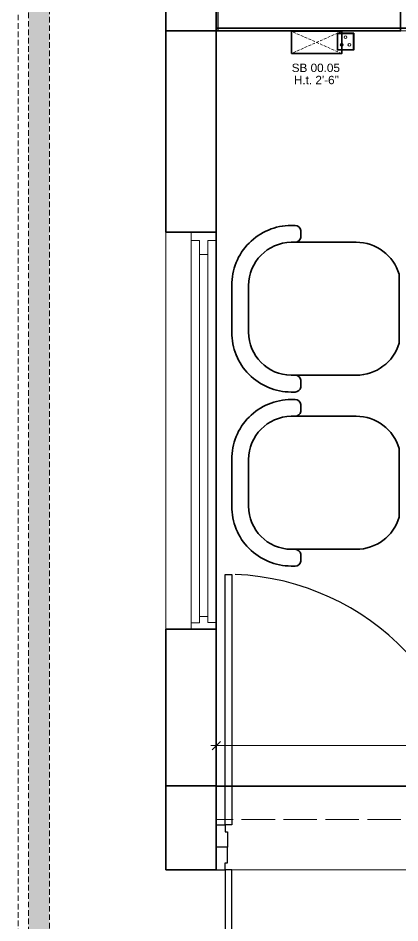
# Model space of a CAD drawing. Header units: millimetres. Extents: x 35877 to 3066687, y -650199 to -40525.
# Drawn here: x 148715 to 148783.3, y -180253.2 to -180091.4 of the extents above; entities that cross this region are included whole.
import ezdxf

# ---------------------------------------------------------------- set-up
doc = ezdxf.new("R2010")
doc.units = ezdxf.units.MM
doc.header["$MEASUREMENT"] = 0
doc.header["$PDMODE"] = 35
for name, pattern in [('ACAD_ISO02W100', [15, 12, -3]), ('DASHED', [0.75, 0.5, -0.25]), ('DASHED2', [0.375, 0.25, -0.125]), ('DASHEDX2', [1.5, 1, -0.5])]:
    doc.linetypes.add(name, pattern=pattern)
doc.layers.get('Defpoints').update_dxf_attribs({"color": 220})
doc.layers.add('AR DOOR', color=40, linetype='Continuous')
doc.layers.add('AR ELE-5', color=134, linetype='Continuous')
for name, color, linetype, lineweight in [('COLUMN', 1, 'Continuous', 30), ('dim05', 1, 'Continuous', 13), ('Dimension', 10, 'DASHEDX2', 20), ('el', 7, 'Continuous', 20), ('ELEC-wires', 1, 'DASHED2', 13), ('Electrical', 84, 'Continuous', 30), ('FURNITURE', 32, 'Continuous', 9), ('furniture dimensions', 1, 'DASHED', 0), ('FURNITURE-1', 252, 'Continuous', 13), ('GROUND FLOOR', 7, 'Continuous', 9), ('GROUND FLOOR  ( PLINE )', 251, 'Continuous', 30), ('GROUND FLOOR ( DW_RAIL )', 7, 'Continuous', 9), ('hatch-rcc', 251, 'Continuous', 9), ('Labelling', 1, 'Continuous', 25), ('wall', 7, 'Continuous', 30)]:
    doc.layers.add(name, color=color, linetype=linetype, lineweight=lineweight)
doc.styles.add('Arial', font='arial.ttf')
doc.styles.add('century g', font='GOTHIC.TTF')
doc.styles.get("Standard").update_dxf_attribs({"font": 'arial.ttf', "height": 6})
doc.dimstyles.new('Archana', dxfattribs={"dimtxt": 2, "dimasz": 0.75, "dimexe": 0.5, "dimexo": 0.5, "dimgap": 0, "dimtad": 0, "dimzin": 0, "dimdsep": 46, "dimlunit": 4, "dimtxsty": 'century g', "dimblk": 'OBLIQUE', "dimcen": 0, "dimdle": 1, "dimclrd": 256, "dimclre": 256, "dimclrt": 256, "dimadec": 0, "dimazin": 0, "dimtfac": 1, "dimtofl": 0, "dimtmove": 1, "dimatfit": 3, "dimfxl": 1, "dimfxlon": 1, "dimtolj": 1, "dimtzin": 0, "dimlwd": -1, "dimlwe": -1, "dimarcsym": 0})
doc.dimstyles.new('ISO-25', dxfattribs={"dimtxt": 2.5, "dimasz": 1, "dimexe": 0.5, "dimexo": 1, "dimtad": 0, "dimdec": 1, "dimlunit": 4, "dimtxsty": 'Standard', "dimblk": 'OBLIQUE', "dimcen": 2.5, "dimclrd": 1, "dimclre": 1, "dimclrt": 5, "dimadec": 0, "dimazin": 0, "dimtfac": 1, "dimtdec": 1, "dimtmove": 0, "dimatfit": 3, "dimfxl": 1, "dimlwd": -1, "dimarcsym": 0})

# ---------------------------------------------------------------- blocks, each defined once
blk = doc.blocks.new('*U20')
for points in [[(0, 0), (0, 1120), (30, 1120), (30, 0)], [(-40, 0), (0, 0), (0, -30), (10, -30), (10, -100), (-40, -100)], [(1160, 0), (1120, 0), (1120, -30), (1110, -30), (1110, -100), (1160, -100)]]:
    blk.add_lwpolyline(points, close=True)
at = {"layer": 'AR ELE-5', "linetype": 'ByBlock', "ltscale": 15}
blk.add_arc((-1.6, -0.7), 1121.6, 0.0347, 87.627, dxfattribs=at)
blk = doc.blocks.new('_Oblique')
at = {"layer": 'wall', "color": 0, "lineweight": -2}
blk.add_line((-0.5, -0.5), (0.5, 0.5), dxfattribs=at)
blk = doc.blocks.new('*D570')
at = {"layer": 'Defpoints', "color": 0, "lineweight": 0, "transparency": 16777216}
for p in [(148750.81, -180087.47), (148750.81, -180094.76), (148801.93, -180097.47)]:
    blk.add_point(p, dxfattribs=at)
at = {"layer": 'dim05', "color": 1, "linetype": 'Continuous', "lineweight": -2, "transparency": 16777216}
for p, q in [((148750.81, -180093.76), (148750.81, -180086.97)), ((148801.93, -180096.47), (148801.93, -180086.97))]:
    blk.add_line(p, q, dxfattribs=at)
at = {"layer": 'dim05', "color": 1, "linetype": 'Continuous', "transparency": 16777216}
for p, q in [((148750.81, -180087.47), (148772.38, -180087.47)), ((148801.93, -180087.47), (148780.37, -180087.47))]:
    blk.add_line(p, q, dxfattribs=at)
at = {"layer": 'dim05', "color": 1, "transparency": 16777216, "rotation": 180}
blk.add_blockref('_Oblique', (148750.81, -180087.47), dxfattribs=at)
at = {"layer": 'dim05', "color": 1, "transparency": 16777216}
blk.add_blockref('_Oblique', (148801.93, -180087.47), dxfattribs=at)
at = {"layer": 'dim05', "color": 5, "lineweight": 25, "transparency": 16777216, "insert": (148776.37, -180087.47), "char_height": 2.5, "attachment_point": 5, "style": 'Arial'}
blk.add_mtext('4\'-3"', dxfattribs=at)
blk = doc.blocks.new('*D572')
at = {"layer": 'Defpoints', "color": 0, "linetype": 'Continuous', "lineweight": 0, "transparency": 16777216}
for p in [(148750.47, -180221.46), (148825.45, -180224.4, 0.05), (148750.47, -180225.12, 0.05)]:
    blk.add_point(p, dxfattribs=at)
at = {"layer": 'furniture dimensions', "color": 5, "linetype": 'Continuous', "transparency": 16777216}
for p, q in [((148750.47, -180224.62), (148750.47, -180220.96)), ((148749.47, -180221.46), (148785.44, -180221.46)), ((148826.45, -180221.46), (148790.48, -180221.46))]:
    blk.add_line(p, q, dxfattribs=at)
at = {"layer": 'furniture dimensions', "color": 5, "linetype": 'ByBlock', "transparency": 16777216}
blk.add_line((148825.45, -180223.9), (148825.45, -180220.96), dxfattribs=at)
at = {"layer": 'furniture dimensions', "color": 5, "linetype": 'Continuous', "transparency": 16777216, "xscale": 1.5, "yscale": 1.5, "zscale": 1.5, "rotation": 180}
blk.add_blockref('_Oblique', (148750.47, -180221.46), dxfattribs=at)
at = {"layer": 'furniture dimensions', "color": 5, "linetype": 'Continuous', "transparency": 16777216, "xscale": 1.5, "yscale": 1.5, "zscale": 1.5}
blk.add_blockref('_Oblique', (148825.45, -180221.46), dxfattribs=at)
at = {"layer": 'furniture dimensions', "linetype": 'Continuous', "lineweight": 0, "transparency": 16777216, "insert": (148787.96, -180221.46), "char_height": 3, "attachment_point": 5, "style": 'century g'}
blk.add_mtext('\\A1;eq', dxfattribs=at)
blk = doc.blocks.new('6616')
at = {"color": 242, "linetype": 'DASHED', "true_color": 0xcd2027}
for p, q in [((386784.79, -36915.77), (386775.78, -36911.78)), ((386784.79, -36911.78), (386775.78, -36915.77))]:
    blk.add_line(p, q, dxfattribs=at)
at = {"layer": 'ELEC-wires', "color": 5, "linetype": 'ByBlock', "lineweight": 30, "ltscale": 4}
blk.add_lwpolyline([(386775.78, -36911.78), (386784.79, -36911.78), (386784.79, -36915.77), (386775.78, -36915.77)], close=True, dxfattribs=at)
blk = doc.blocks.new('erfer')
at = {"layer": 'hatch-rcc', "lineweight": 30}
blk.add_lwpolyline([(1905.9, -1304.21), (1908.38, -1304.21), (1908.38, -1306.73), (1905.9, -1306.73)], close=True, dxfattribs=at)
at = {"layer": 'hatch-rcc'}
blk.add_lwpolyline([(1905.96, -1304.28), (1908.31, -1304.28), (1908.31, -1306.66), (1905.96, -1306.66)], close=True, dxfattribs=at)
for centre in [(1906.56, -1305.95), (1907.14, -1304.81), (1907.72, -1305.95)]:
    blk.add_circle(centre, 0.211, dxfattribs=at)

msp = doc.modelspace()

# ---------------------------------------------------------------- hatches: boundary and pattern name
at = {"layer": 'Dimension', "true_color": 0xd39e00, "transparency": 33554687}
h = msp.add_hatch(color=42, dxfattribs=at)
h.paths.add_polyline_path([(148716.9115, -179930.3409), (148716.9115, -180304.386), (149248.3197, -180304.386), (149248.3197, -179930.3409)])
h.paths.add_polyline_path([(148720.641, -179934.0704), (149244.5902, -179934.0704), (149244.5902, -180300.6565), (148720.641, -180300.6565)], flags=16)

# ---------------------------------------------------------------- linework, layer by layer
at = {"layer": 'COLUMN', "transparency": 33554687}
for points in [[(148741.4473, -180078.66), (148750.4473, -180078.66), (148750.4473, -180093.66), (148741.4473, -180093.66)], [(148741.4473, -180228.66), (148750.4473, -180228.66), (148750.4473, -180243.66), (148741.4473, -180243.66)]]:
    msp.add_lwpolyline(points, close=True, dxfattribs=at)
at = {"layer": 'Dimension', "color": 42, "true_color": 0xd39e00, "transparency": 33554687, "elevation": 0.3282}
for points in [[(148715.0467, -179928.4761), (149250.1844, -179928.4761), (149250.1844, -180306.2508), (148715.0467, -180306.2508)], [(148716.9115, -179930.3409), (149248.3197, -179930.3409), (149248.3197, -180304.386), (148716.9115, -180304.386)], [(148720.641, -179934.0704), (149244.5902, -179934.0704), (149244.5902, -180300.6565), (148720.641, -180300.6565)]]:
    msp.add_lwpolyline(points, close=True, dxfattribs=at)
at = {"layer": 'FURNITURE', "color": 9, "lineweight": 30, "true_color": 0xc7c8ca, "transparency": 16777216}
for p, q in [((148763.8434, -180128.4471, 2.2055), (148764.5457, -180128.4471, 2.2055)), ((148765.5457, -180130.5712, 2.2055), (148765.5457, -180129.3229, 2.2055)), ((148763.8434, -180131.4471, 2.2055), (148764.5457, -180131.4471, 2.2055)), ((148775.4571, -180131.4471, 1.3189), (148764.5457, -180131.4471, 2.2055)), ((148783.1242, -180137.1803, -0.0403), (148783.1242, -180149.4999, -0.0403)), ((148753.2321, -180138.9547, -1.4125), (148753.2321, -180147.7255, 1.4125)), ((148756.2321, -180139.1631, -5.6145), (148756.2321, -180147.5171, -2.9588)), ((148763.8434, -180155.2331, 0.8464), (148764.5457, -180155.2331, 0.8464)), ((148775.4571, -180155.2331, 1.3189), (148764.5457, -180155.2331, 2.2055)), ((148765.5457, -180156.109, 2.2055), (148765.5457, -180157.3573, 2.2055)), ((148763.8434, -180158.2331, 0.8464), (148764.5457, -180158.2331, 0.8464)), ((148763.8434, -180159.5731, 2.2055), (148764.5457, -180159.5731, 2.2055)), ((148765.5457, -180161.6973, 2.2055), (148765.5457, -180160.449, 2.2055)), ((148763.8434, -180162.5731, 2.2055), (148764.5457, -180162.5731, 2.2055)), ((148775.4571, -180162.5731, 1.3189), (148764.5457, -180162.5731, 2.2055)), ((148783.1242, -180168.3063, -0.0403), (148783.1242, -180180.626, -0.0403)), ((148753.2321, -180170.0807, -1.4125), (148753.2321, -180178.8516, 1.4125)), ((148756.2321, -180170.2892, -5.6145), (148756.2321, -180178.6431, -2.9588)), ((148763.8434, -180186.3592, 0.8464), (148764.5457, -180186.3592, 0.8464)), ((148775.4571, -180186.3592, 1.3189), (148764.5457, -180186.3592, 2.2055)), ((148765.5457, -180187.235, 2.2055), (148765.5457, -180188.4833, 2.2055)), ((148763.8434, -180189.3592, 0.8464), (148764.5457, -180189.3592, 0.8464))]:
    msp.add_line(p, q, dxfattribs=at)
at = {"layer": 'FURNITURE', "color": 9, "lineweight": 30, "true_color": 0xc7c8ca, "transparency": 33554687}
for p, q in [((148750.4499, -180234.66), (148750.4473, -180228.6774)), ((148750.4473, -180228.6986), (148895.4473, -180228.6986))]:
    msp.add_line(p, q, dxfattribs=at)
at = {"layer": 'FURNITURE', "color": 9, "lineweight": 30, "true_color": 0xc7c8ca, "transparency": 16777216}
for centre, radius, start, end in [((148763.8434, -180139.0589, 0.8464), 10.6118, 90, 180.562696), ((148764.5457, -180129.4559, 0.8464), 1.0088, 7.573003, 90), ((148764.5457, -180130.4383, 0.8464), 1.0088, 270, 352.426997), ((148763.949, -180139.1631, 0.8464), 7.7169, 90.900455, 180), ((148775.4371, -180139.467, 1.3189), 8.02, 16.566668, 89.857319), ((148763.8434, -180147.6213, 0.8464), 10.6118, 179.437304, 270), ((148763.949, -180147.5171, 0.8464), 7.7169, 180, 269.099545), ((148775.4371, -180147.2132, 1.3189), 8.02, 270.142681, 343.433332), ((148764.5457, -180156.2419, 0.8464), 1.0088, 7.573003, 90), ((148764.5457, -180157.2243, 0.8464), 1.0088, 270, 352.426997), ((148763.8434, -180170.1849, 0.8464), 10.6118, 90, 180.562696), ((148764.5457, -180160.5819, 0.8464), 1.0088, 7.573003, 90), ((148763.949, -180170.2892, 0.8464), 7.7169, 90.900455, 180), ((148764.5457, -180161.5643, 0.8464), 1.0088, 270, 352.426997), ((148775.4371, -180170.5931, 1.3189), 8.02, 16.566668, 89.857319), ((148763.8434, -180178.7474, 0.8464), 10.6118, 179.437304, 270), ((148763.949, -180178.6431, 0.8464), 7.7169, 180, 269.099545), ((148775.4371, -180178.3392, 1.3189), 8.02, 270.142681, 343.433332), ((148764.5457, -180187.368, 0.8464), 1.0088, 7.573003, 90), ((148764.5457, -180188.3504, 0.8464), 1.0088, 270, 352.426997)]:
    msp.add_arc(centre, radius, start, end, dxfattribs=at)
at = {"layer": 'furniture dimensions', "color": 9, "linetype": 'Continuous', "lineweight": 30, "true_color": 0xc7c8ca, "transparency": 33554687}
for p, q in [((148750.4473, -180228.6986), (148750.4473, -180093.16)), ((148895.4473, -180093.16), (148750.4473, -180093.16)), ((148895.4473, -180228.6986), (148750.4473, -180228.6986))]:
    msp.add_line(p, q, dxfattribs=at)
at = {"layer": 'GROUND FLOOR', "transparency": 33554687}
for p, q in [((148750.4473, -180093.66), (148750.4473, -180243.66)), ((148783.3907, -180093.66), (148750.4473, -180093.66)), ((148750.4473, -180093.66), (148750.4473, -180243.66)), ((148810.4473, -180093.66), (148750.4473, -180093.66)), ((148741.4473, -180129.66), (148741.4473, -180200.66)), ((148750.4473, -180129.66), (148741.4473, -180129.66)), ((148750.4473, -180200.66), (148741.4473, -180200.66)), ((149141.9473, -180243.66), (148741.4473, -180243.66))]:
    msp.add_line(p, q, dxfattribs=at)
at = {"layer": 'GROUND FLOOR  ( PLINE )', "transparency": 33554687}
for points in [[(148750.4473, -180093.66), (148783.3907, -180093.66), (148783.3907, -180089.16), (148750.4473, -180089.16), (148750.4473, -180078.66), (148741.4473, -180078.66), (148741.4473, -180129.66), (148750.4473, -180129.66)], [(148750.4473, -180200.66), (148741.4473, -180200.66), (148741.4473, -180243.66), (148750.4473, -180243.66)]]:
    msp.add_lwpolyline(points, close=True, dxfattribs=at)
at = {"layer": 'GROUND FLOOR ( DW_RAIL )', "transparency": 33554687}
msp.add_lwpolyline([(148750.4473, -180200.66), (148750.4473, -180199.4623), (148748.9473, -180199.4623), (148748.9473, -180198.3962), (148747.4473, -180198.3962), (148747.4473, -180133.66), (148748.9473, -180133.66), (148748.9473, -180131.16), (148750.4473, -180131.16), (148750.4473, -180129.66), (148745.9473, -180129.66), (148745.9473, -180131.16), (148747.4473, -180131.16), (148747.4473, -180133.66), (148748.9473, -180133.66), (148748.9473, -180198.3962), (148747.4473, -180198.3962), (148747.4473, -180199.5316), (148745.9473, -180199.5316), (148745.9473, -180200.66), (148750.4473, -180200.66), (148750.4473, -180129.66), (148745.9473, -180129.66), (148745.9473, -180200.66)], close=True, dxfattribs=at)
at = {"layer": 'Labelling', "color": 251, "linetype": 'ACAD_ISO02W100', "lineweight": 0, "ltscale": 0.5, "true_color": 0x636466, "transparency": 33554687}
for p, q in [((148750.4473, -180093.16), (148895.4473, -180093.16)), ((148798.4473, -180234.66), (148750.4473, -180234.66))]:
    msp.add_line(p, q, dxfattribs=at)

# ---------------------------------------------------------------- block references
at = {"layer": 'AR DOOR', "linetype": 'ByBlock', "lineweight": -2, "transparency": 33554687, "extrusion": (0, 0, -1), "xscale": -0.04000000000002399, "yscale": 0.04000000000002399, "zscale": -0.04000000000002399}
msp.add_blockref('*U20', (-148752.0473, -180235.66), dxfattribs=at)
at = {"layer": 'AR DOOR', "linetype": 'ByBlock', "lineweight": -2, "transparency": 33554687, "extrusion": (0, 0, -1), "xscale": 0.04000000000002399, "yscale": 0.04000000000002399, "zscale": -0.04000000000002399, "rotation": 180}
msp.add_blockref('*U20', (-148752.0473, -180243.66), dxfattribs=at)
at = {"layer": 'el', "color": 1, "transparency": 33554687, "xscale": -1, "rotation": 180.0000000001202}
msp.add_blockref('6616', (-238011.9171, -217009.4768), dxfattribs=at)
at = {"layer": 'FURNITURE-1', "transparency": 33554687, "xscale": 1.18092012721511, "yscale": 1.18092012721511, "zscale": 1.18092012721511}
msp.add_blockref('erfer', (146521.3703, -178553.902), dxfattribs=at)

# ---------------------------------------------------------------- texts
at = {"layer": 'Electrical', "color": 5, "transparency": 33554687}
msp.add_text('SB 00.05', height=1.5, dxfattribs=at).set_placement((148763.9264, -180101.0036))
at = {"layer": 'Electrical', "color": 240, "true_color": 0xed1f24, "transparency": 33554687}
msp.add_text("H.t. 2'-6''", height=1.5, dxfattribs=at).set_placement((148764.3219, -180103.1829))

# ---------------------------------------------------------------- dimensions: what is measured, and where the dimension line sits
at = {"layer": 'dim05', "color": 27, "lineweight": 25, "true_color": 0x7d5120, "transparency": 33554687}
dim = msp.add_linear_dim(base=(148750.8146, -180087.4656), p1=(148801.9321, -180097.4679), p2=(148750.8146, -180094.7615), dimstyle='ISO-25', override={"dimtxsty": 'Arial'}, dxfattribs=at)
dim.commit()
dim.dimension.update_dxf_attribs({"geometry": '*D570', "text_midpoint": (148776.3733, -180087.4656)})
at = {"layer": 'furniture dimensions', "color": 5, "linetype": 'Continuous', "lineweight": 0, "transparency": 33554687}
dim = msp.add_linear_dim(base=(148750.4714, -180221.4612, -0.0495), p1=(148825.4476, -180224.4016), p2=(148750.4714, -180225.122), text='eq', dimstyle='Archana', override={"dimtxt": 3, "dimasz": 1.5, "dimdec": 0, "dimclrd": 5, "dimclre": 5, "dimfxl": 4}, dxfattribs=at)
dim.commit()
dim.dimension.update_dxf_attribs({"geometry": '*D572', "text_midpoint": (148787.9595, -180221.4612, -0.0495)})

doc.saveas('drawing.dxf')
